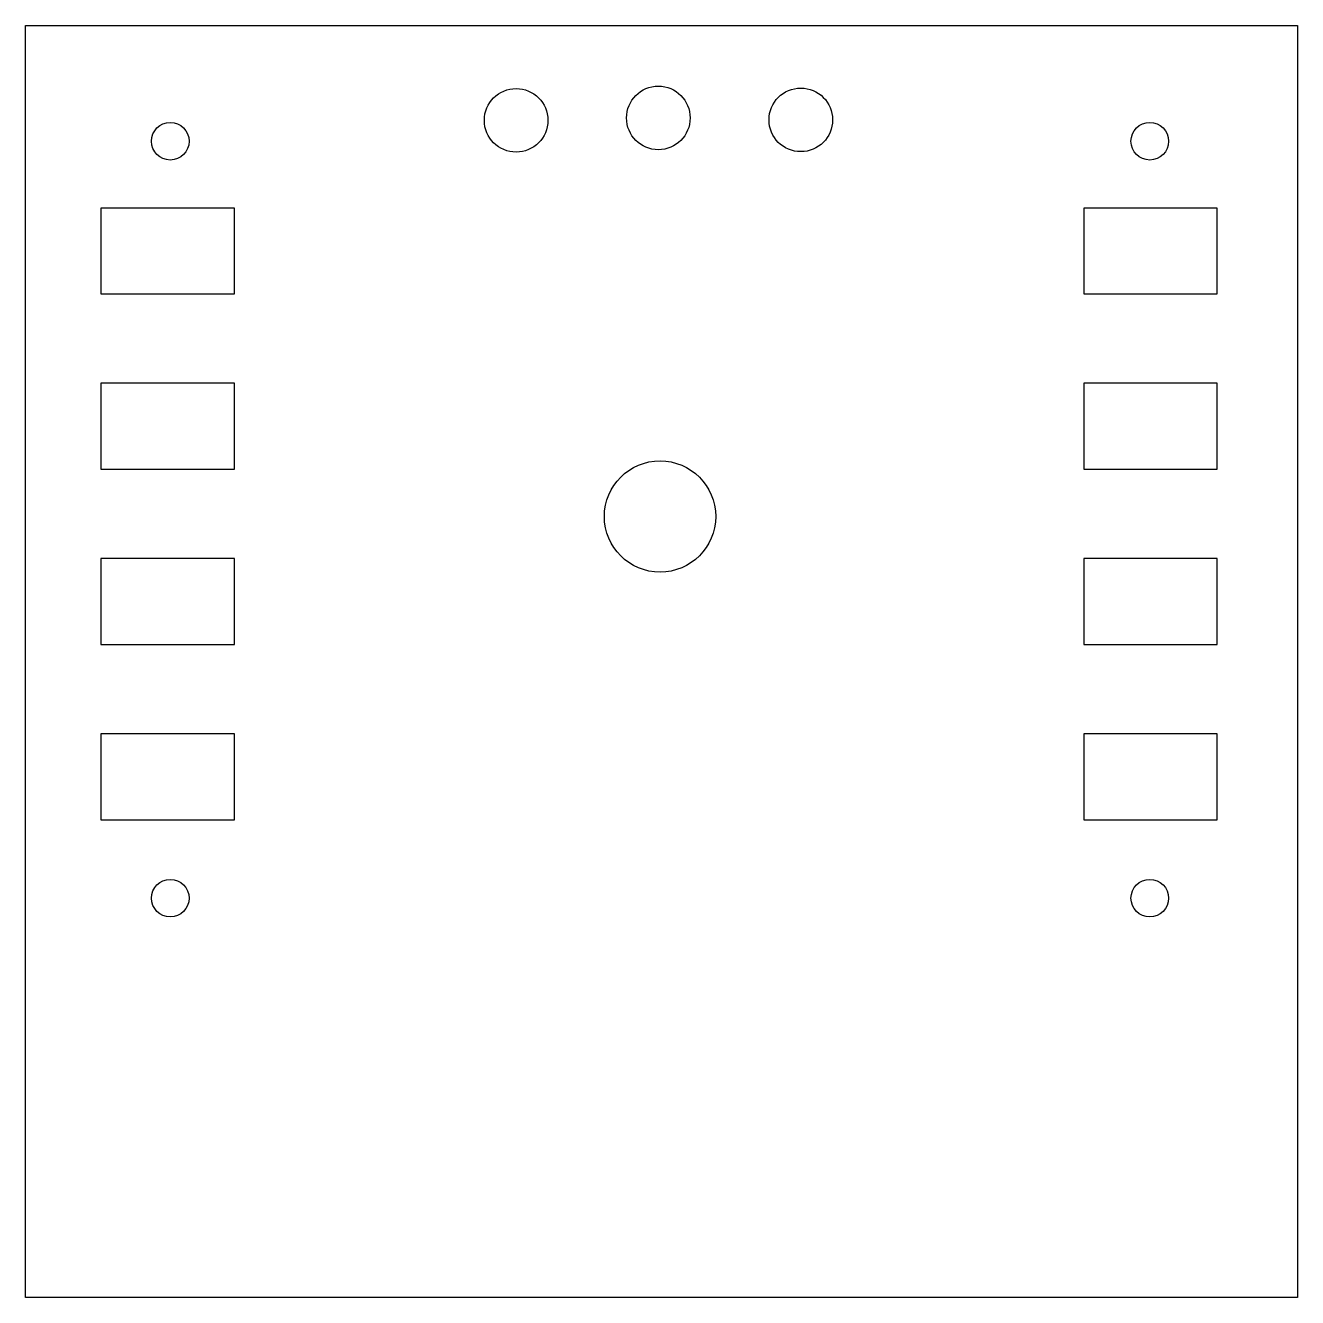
# Model space of a CAD drawing. Header units: inches. Extents: x -6.36 to -2.36, y 1.47 to 5.47.
import ezdxf

# ---------------------------------------------------------------- set-up
doc = ezdxf.new("R2010")
doc.units = ezdxf.units.IN
doc.layers.get('0').update_dxf_attribs({"linetype": 'CONTINUOUS'})

msp = doc.modelspace()

# ---------------------------------------------------------------- linework, layer by layer
for points in [[(-6.3554, 5.4741), (-2.3554, 5.4741), (-2.3554, 1.4741), (-6.3554, 1.4741)], [(-5.6985, 4.63), (-5.6985, 4.9), (-6.1185, 4.9), (-6.1185, 4.63)], [(-2.6079, 4.63), (-2.6079, 4.9), (-3.0279, 4.9), (-3.0279, 4.63)], [(-5.6985, 4.0788), (-5.6985, 4.3488), (-6.1185, 4.3488), (-6.1185, 4.0788)], [(-2.6079, 4.0788), (-2.6079, 4.3488), (-3.0279, 4.3488), (-3.0279, 4.0788)], [(-5.6985, 3.5276), (-5.6985, 3.7976), (-6.1185, 3.7976), (-6.1185, 3.5276)], [(-2.6079, 3.5276), (-2.6079, 3.7976), (-3.0279, 3.7976), (-3.0279, 3.5276)], [(-5.6985, 2.9764), (-5.6985, 3.2464), (-6.1185, 3.2464), (-6.1185, 2.9764)], [(-3.0279, 2.9764), (-2.6079, 2.9764), (-2.6079, 3.2464), (-3.0279, 3.2464)]]:
    msp.add_lwpolyline(points, close=True)
for centre, radius in [((-4.3654, 5.1832), 0.1), ((-4.8124, 5.1757), 0.1), ((-3.9173, 5.1772), 0.1), ((-5.9, 5.11), 0.0591), ((-2.82, 5.11), 0.0591), ((-4.36, 3.93), 0.175), ((-5.9, 2.73), 0.0591), ((-2.82, 2.73), 0.0591)]:
    msp.add_circle(centre, radius)

doc.saveas('drawing.dxf')
